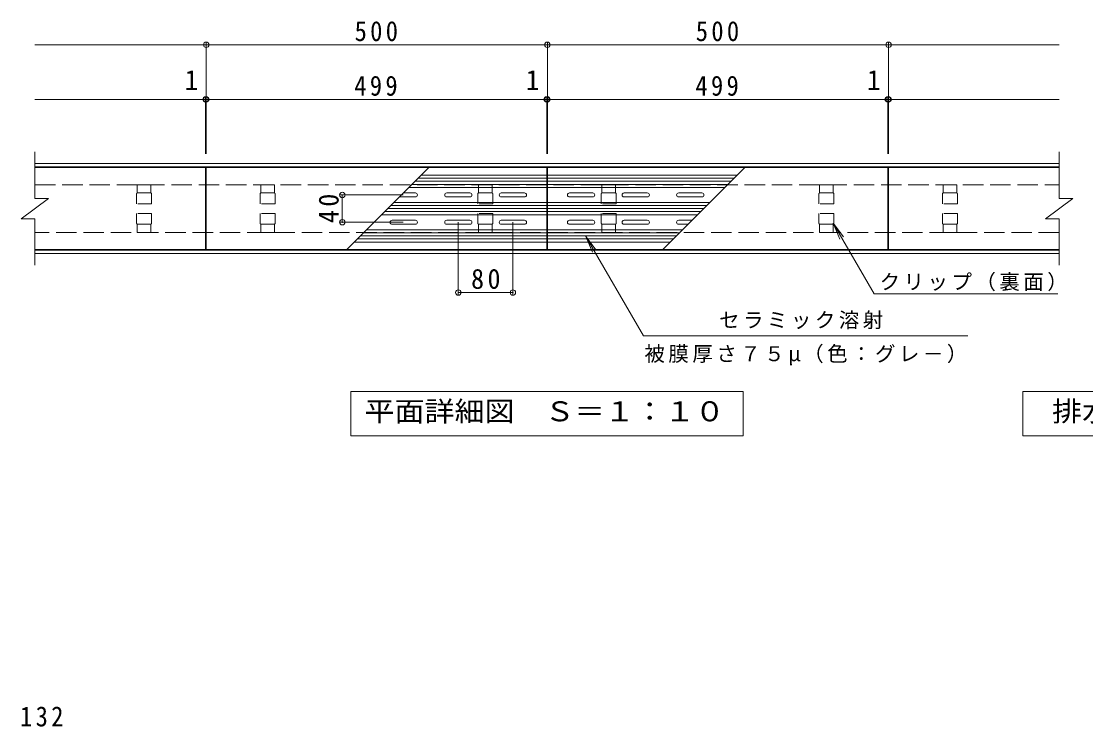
# Model space of a CAD drawing. Units: millimetres on the paper, enlarged 2 times, with parts at other scales. Extents: x -234 to 308, y -274 to 212.
# Drawn here: x -233.8 to 78.2, y 5.6 to 212.3 of the extents above; entities that cross this region are included whole.
import ezdxf
from ezdxf.enums import TextEntityAlignment as Align

# ---------------------------------------------------------------- set-up
doc = ezdxf.new("R2010")
doc.units = ezdxf.units.MM
doc.header["$LTSCALE"] = 2
doc.header["$PDMODE"] = 32
doc.header["$PDSIZE"] = 1.6
doc.linetypes.add('DASHED2', pattern=[3, 2, -1])
doc.linetypes.add('DASHED3', pattern=[4, 3, -1])
for name, color, linetype, lineweight in [('C-1', 2, 'Continuous', 9), ('C-2', 3, 'Continuous', 9), ('C-4', 7, 'Continuous', 9), ('C-5', 7, 'Continuous', 9), ('C-9', 4, 'DASHED2', 9), ('C-A', 3, 'Continuous', 9), ('D-4', 7, 'Continuous', 9)]:
    doc.layers.add(name, color=color, linetype=linetype, lineweight=lineweight)
doc.styles.add('ＭＳ ゴシック', font='')
doc.styles.get('ＭＳ ゴシック').set_extended_font_data('MS Gothic')

msp = doc.modelspace()

# ---------------------------------------------------------------- linework, layer by layer
at = {"layer": 'C-1'}
for p, q in [((-229.757, 170.638), (70.443, 170.638)), ((-229.757, 169.638), (70.443, 169.638)), ((70.443, 145.238), (-229.757, 145.238)), ((70.443, 144.238), (-229.757, 144.238))]:
    msp.add_line(p, q, dxfattribs=at)
at = {"layer": 'C-1', "linetype": 'DASHED3'}
for p, q in [((-229.757, 164.438), (70.443, 164.438)), ((70.443, 150.438), (-229.757, 150.438))]:
    msp.add_line(p, q, dxfattribs=at)
at = {"layer": 'C-2'}
for p, q in [((-229.757, 160.438), (-229.757, 174.038)), ((70.443, 174.038), (70.443, 160.438)), ((-179.757, 169.438), (-229.757, 169.438)), ((-179.757, 145.438), (-179.757, 169.438)), ((20.443, 169.438), (20.443, 145.438)), ((20.443, 169.438), (70.443, 169.438)), ((-233.757, 154.438), (-225.757, 160.438)), ((-229.757, 160.438), (-225.757, 160.438)), ((66.443, 154.438), (74.443, 160.438)), ((70.443, 160.438), (74.443, 160.438)), ((-233.757, 154.438), (-229.757, 154.438)), ((-229.757, 140.838), (-229.757, 154.438)), ((66.443, 154.438), (70.443, 154.438)), ((70.443, 154.438), (70.443, 140.838)), ((-179.757, 145.438), (-229.757, 145.438)), ((20.443, 145.438), (70.443, 145.438))]:
    msp.add_line(p, q, dxfattribs=at)
for points in [[(-179.557, 145.438), (-179.557, 169.438), (-79.757, 169.438), (-79.757, 145.438)], [(-79.557, 145.438), (-79.557, 169.438), (20.243, 169.438), (20.243, 145.438)]]:
    msp.add_lwpolyline(points, close=True, dxfattribs=at)
at = {"layer": 'C-4'}
for p, q in [((-179.557, 173.438), (-179.557, 206.038)), ((-79.557, 173.438), (-79.557, 206.038)), ((20.443, 173.438), (20.443, 206.038)), ((-229.757, 205.438), (70.443, 205.438)), ((-229.757, 189.438), (70.443, 189.438)), ((-179.757, 173.438), (-179.757, 190.038)), ((-79.757, 173.438), (-79.757, 190.038)), ((20.243, 173.438), (20.243, 190.038)), ((-121.836, 161.438), (-140.257, 161.438)), ((-139.657, 153.438), (-139.657, 161.438)), ((-121.836, 153.438), (-140.257, 153.438)), ((-105.657, 153.43), (-105.657, 132.238)), ((-89.657, 153.43), (-89.657, 132.238)), ((-105.657, 132.838), (-89.657, 132.838))]:
    msp.add_line(p, q, dxfattribs=at)
for p in [(-179.557, 205.438), (-79.557, 205.438), (20.443, 205.438), (-179.757, 189.438), (-179.557, 189.438), (-79.757, 189.438), (-79.557, 189.438), (20.243, 189.438), (20.443, 189.438), (-139.657, 161.438), (-139.657, 153.438), (-105.657, 132.838), (-89.657, 132.838)]:
    msp.add_point(p, dxfattribs=at)
at = {"layer": 'C-5'}
for p, q in [((4.243, 153.138), (7.287, 149.171)), ((4.243, 153.138), (6.156, 148.519)), ((-68.25, 149.242), (-65.206, 145.276)), ((-68.25, 149.242), (-66.336, 144.623)), ((-51.426, 120.103), (-68.25, 149.242)), ((-51.426, 120.103), (43.657, 120.103)), ((-137.157, 103.838), (-22.157, 103.838)), ((-137.157, 90.838), (-137.157, 103.838))]:
    msp.add_line(p, q, dxfattribs=at)
for points in [[(4.243, 153.138), (16.201, 132.426), (70.028, 132.426)], [(-22.157, 103.838), (-22.157, 90.838), (-137.157, 90.838)]]:
    msp.add_lwpolyline(points, dxfattribs=at)
msp.add_lwpolyline([(59.855, 90.838), (59.855, 103.838), (174.856, 103.838), (174.856, 90.838)], close=True, dxfattribs=at)
at = {"layer": 'C-9'}
for p, q in [((-199.757, 162.021), (-199.757, 164.438)), ((-199.757, 164.438), (-195.757, 164.438)), ((-195.757, 162.021), (-195.757, 164.438)), ((-163.557, 162.021), (-163.557, 164.438)), ((-163.557, 164.438), (-159.557, 164.438)), ((-159.557, 162.021), (-159.557, 164.438)), ((-99.757, 162.021), (-99.757, 164.438)), ((-99.757, 164.438), (-95.757, 164.438)), ((-95.757, 162.021), (-95.757, 164.438)), ((-63.557, 162.021), (-63.557, 164.438)), ((-63.557, 164.438), (-59.557, 164.438)), ((-59.557, 162.021), (-59.557, 164.438)), ((0.243, 162.021), (0.243, 164.438)), ((0.243, 164.438), (4.243, 164.438)), ((4.243, 162.021), (4.243, 164.438)), ((36.443, 162.021), (36.443, 164.438)), ((36.443, 164.438), (40.443, 164.438)), ((40.443, 162.021), (40.443, 164.438)), ((-199.957, 161.738), (-199.957, 158.838)), ((-199.657, 162.038), (-195.857, 162.038)), ((-195.557, 161.738), (-195.557, 158.838)), ((-163.757, 161.738), (-163.757, 158.838)), ((-163.457, 162.038), (-159.657, 162.038)), ((-159.357, 161.738), (-159.357, 158.838)), ((-99.957, 161.738), (-99.957, 158.838)), ((-99.657, 162.038), (-95.857, 162.038)), ((-95.557, 161.738), (-95.557, 158.838)), ((-63.757, 161.738), (-63.757, 158.838)), ((-63.457, 162.038), (-59.657, 162.038)), ((-59.357, 161.738), (-59.357, 158.838)), ((0.043, 161.738), (0.043, 158.838)), ((0.343, 162.038), (4.143, 162.038)), ((4.443, 161.738), (4.443, 158.838)), ((36.243, 161.738), (36.243, 158.838)), ((36.543, 162.038), (40.343, 162.038)), ((40.643, 161.738), (40.643, 158.838)), ((-195.557, 158.838), (-199.957, 158.838)), ((-199.957, 153.138), (-199.957, 156.038)), ((-195.557, 156.038), (-199.957, 156.038)), ((-195.557, 153.138), (-195.557, 156.038)), ((-159.357, 158.838), (-163.757, 158.838)), ((-163.757, 153.138), (-163.757, 156.038)), ((-159.357, 156.038), (-163.757, 156.038)), ((-159.357, 153.138), (-159.357, 156.038)), ((-95.557, 158.838), (-99.957, 158.838)), ((-99.957, 153.138), (-99.957, 156.038)), ((-95.557, 156.038), (-99.957, 156.038)), ((-95.557, 153.138), (-95.557, 156.038)), ((-59.357, 158.838), (-63.757, 158.838)), ((-63.757, 153.138), (-63.757, 156.038)), ((-59.357, 156.038), (-63.757, 156.038)), ((-59.357, 153.138), (-59.357, 156.038)), ((4.443, 158.838), (0.043, 158.838)), ((0.043, 153.138), (0.043, 156.038)), ((4.443, 156.038), (0.043, 156.038)), ((4.443, 153.138), (4.443, 156.038)), ((40.643, 158.838), (36.243, 158.838)), ((36.243, 153.138), (36.243, 156.038)), ((40.643, 156.038), (36.243, 156.038)), ((40.643, 153.138), (40.643, 156.038)), ((-199.757, 152.855), (-199.757, 150.438)), ((-199.757, 150.438), (-195.757, 150.438)), ((-199.657, 152.838), (-195.857, 152.838)), ((-195.757, 152.855), (-195.757, 150.438)), ((-163.557, 152.855), (-163.557, 150.438)), ((-163.557, 150.438), (-159.557, 150.438)), ((-163.457, 152.838), (-159.657, 152.838)), ((-159.557, 152.855), (-159.557, 150.438)), ((-99.757, 152.855), (-99.757, 150.438)), ((-99.757, 150.438), (-95.757, 150.438)), ((-99.657, 152.838), (-95.857, 152.838)), ((-95.757, 152.855), (-95.757, 150.438)), ((-63.557, 152.855), (-63.557, 150.438)), ((-63.557, 150.438), (-59.557, 150.438)), ((-63.457, 152.838), (-59.657, 152.838)), ((-59.557, 152.855), (-59.557, 150.438)), ((0.243, 152.855), (0.243, 150.438)), ((0.243, 150.438), (4.243, 150.438)), ((0.343, 152.838), (4.143, 152.838)), ((4.243, 152.855), (4.243, 150.438)), ((36.443, 152.855), (36.443, 150.438)), ((36.443, 150.438), (40.443, 150.438)), ((36.543, 152.838), (40.343, 152.838)), ((40.443, 152.855), (40.443, 150.438))]:
    msp.add_line(p, q, dxfattribs=at)
for centre, start, end in [((-199.657, 161.738), 90, 180), ((-195.857, 161.738), 0, 90), ((-163.457, 161.738), 90, 180), ((-159.657, 161.738), 0, 90), ((-99.657, 161.738), 90, 180), ((-95.857, 161.738), 0, 90), ((-63.457, 161.738), 90, 180), ((-59.657, 161.738), 0, 90), ((0.343, 161.738), 90, 180), ((4.143, 161.738), 0, 90), ((36.543, 161.738), 90, 180), ((40.343, 161.738), 0, 90), ((-199.657, 153.138), 180, 270), ((-195.857, 153.138), 270, 0), ((-163.457, 153.138), 180, 270), ((-159.657, 153.138), 270, 0), ((-99.657, 153.138), 180, 270), ((-95.857, 153.138), 270, 0), ((-63.457, 153.138), 180, 270), ((-59.657, 153.138), 270, 0), ((0.343, 153.138), 180, 270), ((4.143, 153.138), 270, 0), ((36.543, 153.138), 180, 270), ((40.343, 153.138), 270, 0)]:
    msp.add_arc(centre, 0.3, start, end, dxfattribs=at)
at = {"layer": 'C-A'}
for p, q in [((-114.343, 169.438), (-138.343, 145.438)), ((-21.709, 169.438), (-45.709, 145.438)), ((-118.343, 165.438), (-79.757, 165.438)), ((-117.443, 166.338), (-79.757, 166.338)), ((-116.543, 167.238), (-79.757, 167.238)), ((-79.557, 167.238), (-23.909, 167.238)), ((-79.557, 166.338), (-24.809, 166.338)), ((-79.557, 165.438), (-25.709, 165.438)), ((-120.143, 163.638), (-79.757, 163.638)), ((-119.243, 164.538), (-79.757, 164.538)), ((-79.557, 164.538), (-26.609, 164.538)), ((-79.557, 163.638), (-27.509, 163.638)), ((-124.543, 159.238), (-79.757, 159.238)), ((-122.943, 160.838), (-118.257, 160.838)), ((-121.743, 162.038), (-118.257, 162.038)), ((-109.057, 162.038), (-102.257, 162.038)), ((-109.057, 160.838), (-102.257, 160.838)), ((-93.057, 162.038), (-86.257, 162.038)), ((-93.057, 160.838), (-86.257, 160.838)), ((-79.557, 159.238), (-31.909, 159.238)), ((-73.057, 162.038), (-66.257, 162.038)), ((-73.057, 160.838), (-66.257, 160.838)), ((-57.057, 162.038), (-50.257, 162.038)), ((-57.057, 160.838), (-50.257, 160.838)), ((-41.057, 162.038), (-34.257, 162.038)), ((-41.057, 160.838), (-34.257, 160.838)), ((-127.243, 156.538), (-79.757, 156.538)), ((-126.343, 157.438), (-79.757, 157.438)), ((-125.443, 158.338), (-79.757, 158.338)), ((-79.557, 158.338), (-32.809, 158.338)), ((-79.557, 157.438), (-33.709, 157.438)), ((-79.557, 156.538), (-34.609, 156.538)), ((-128.143, 155.638), (-79.757, 155.638)), ((-125.057, 154.038), (-118.257, 154.038)), ((-109.057, 154.038), (-102.257, 154.038)), ((-93.057, 154.038), (-86.257, 154.038)), ((-79.557, 155.638), (-35.509, 155.638)), ((-73.057, 154.038), (-66.257, 154.038)), ((-57.057, 154.038), (-50.257, 154.038)), ((-41.057, 154.038), (-37.109, 154.038)), ((-133.443, 150.338), (-79.757, 150.338)), ((-132.543, 151.238), (-79.757, 151.238)), ((-125.057, 152.838), (-118.257, 152.838)), ((-109.057, 152.838), (-102.257, 152.838)), ((-93.057, 152.838), (-86.257, 152.838)), ((-79.557, 151.238), (-39.909, 151.238)), ((-79.557, 150.338), (-40.809, 150.338)), ((-73.057, 152.838), (-66.257, 152.838)), ((-57.057, 152.838), (-50.257, 152.838)), ((-41.057, 152.838), (-38.309, 152.838)), ((-136.143, 147.638), (-79.757, 147.638)), ((-135.243, 148.538), (-79.757, 148.538)), ((-134.343, 149.438), (-79.757, 149.438)), ((-79.557, 149.438), (-41.709, 149.438)), ((-79.557, 148.538), (-42.609, 148.538)), ((-79.557, 147.638), (-43.509, 147.638))]:
    msp.add_line(p, q, dxfattribs=at)
for centre, start, end in [((-118.257, 161.438), 270, 90), ((-109.057, 161.438), 90, 270), ((-102.257, 161.438), 270, 90), ((-93.057, 161.438), 90, 270), ((-86.257, 161.438), 270, 90), ((-73.057, 161.438), 90, 270), ((-66.257, 161.438), 270, 90), ((-57.057, 161.438), 90, 270), ((-50.257, 161.438), 270, 90), ((-41.057, 161.438), 90, 270), ((-34.257, 161.438), 270, 90), ((-125.057, 153.438), 90, 270), ((-118.257, 153.438), 270, 90), ((-109.057, 153.438), 90, 270), ((-102.257, 153.438), 270, 90), ((-93.057, 153.438), 90, 270), ((-86.257, 153.438), 270, 90), ((-73.057, 153.438), 90, 270), ((-66.257, 153.438), 270, 90), ((-57.057, 153.438), 90, 270), ((-50.257, 153.438), 270, 90), ((-41.057, 153.438), 90, 270)]:
    msp.add_arc(centre, 0.6, start, end, dxfattribs=at)

# ---------------------------------------------------------------- texts
at = {"layer": 'C-4', "color": 2, "style": 'ＭＳ ゴシック'}
for p in [(-185.897, 190.438), (-85.897, 190.438), (14.103, 190.438)]:
    msp.add_text('1', height=5.865, dxfattribs=at).set_placement(p, align=Align.BOTTOM_LEFT)
at = {"layer": 'C-4', "color": 2, "char_height": 5.865, "attachment_point": 7, "style": 'ＭＳ ゴシック'}
for s, insert in [('\\T1.27;\\W0.9;500', (-136.057, 206.438)), ('\\T1.27;\\W0.9;500', (-36.057, 206.438)), ('\\T1.27;\\W0.9;499', (-136.157, 190.438)), ('\\T1.27;\\W0.9;499', (-36.157, 190.438)), ('\\T1.27;\\W0.95;80', (-101.907, 133.838))]:
    msp.add_mtext(s, dxfattribs=dict(at, insert=insert))
at = {"layer": 'C-4', "color": 2, "insert": (-140.657, 153.188), "char_height": 5.865, "attachment_point": 7, "rotation": 90, "style": 'ＭＳ ゴシック'}
msp.add_mtext('\\T1.27;\\W0.95;40', dxfattribs=at)
at = {"layer": 'C-5', "color": 2, "style": 'ＭＳ ゴシック', "width": 1.1}
for s, p in [('平面詳細図\u3000Ｓ＝１：１０', (-133.157, 93.338)), ('排水穴詳細\u3000Ｓ＝１：２', (68.356, 93.338))]:
    msp.add_text(s, height=5.865, dxfattribs=at).set_placement(p, align=Align.BOTTOM_LEFT)
at = {"layer": 'C-5', "char_height": 4.399, "attachment_point": 7, "style": 'ＭＳ ゴシック'}
for s, insert in [('\\T1.17;クリップ（裏面）', (17.83, 133.2)), ('\\T1.17;セラミック溶射', (-29.218, 122.102)), ('\\T1.17;被膜厚さ７５μ（色：グレ－）', (-51.099, 111.508))]:
    msp.add_mtext(s, dxfattribs=dict(at, insert=insert))
at = {"layer": 'D-4', "color": 2, "insert": (-234.11, 5.601), "char_height": 5.865, "attachment_point": 7, "style": 'ＭＳ ゴシック'}
msp.add_mtext('\\T1.27;\\W0.9;132', dxfattribs=at)

doc.saveas('drawing.dxf')
